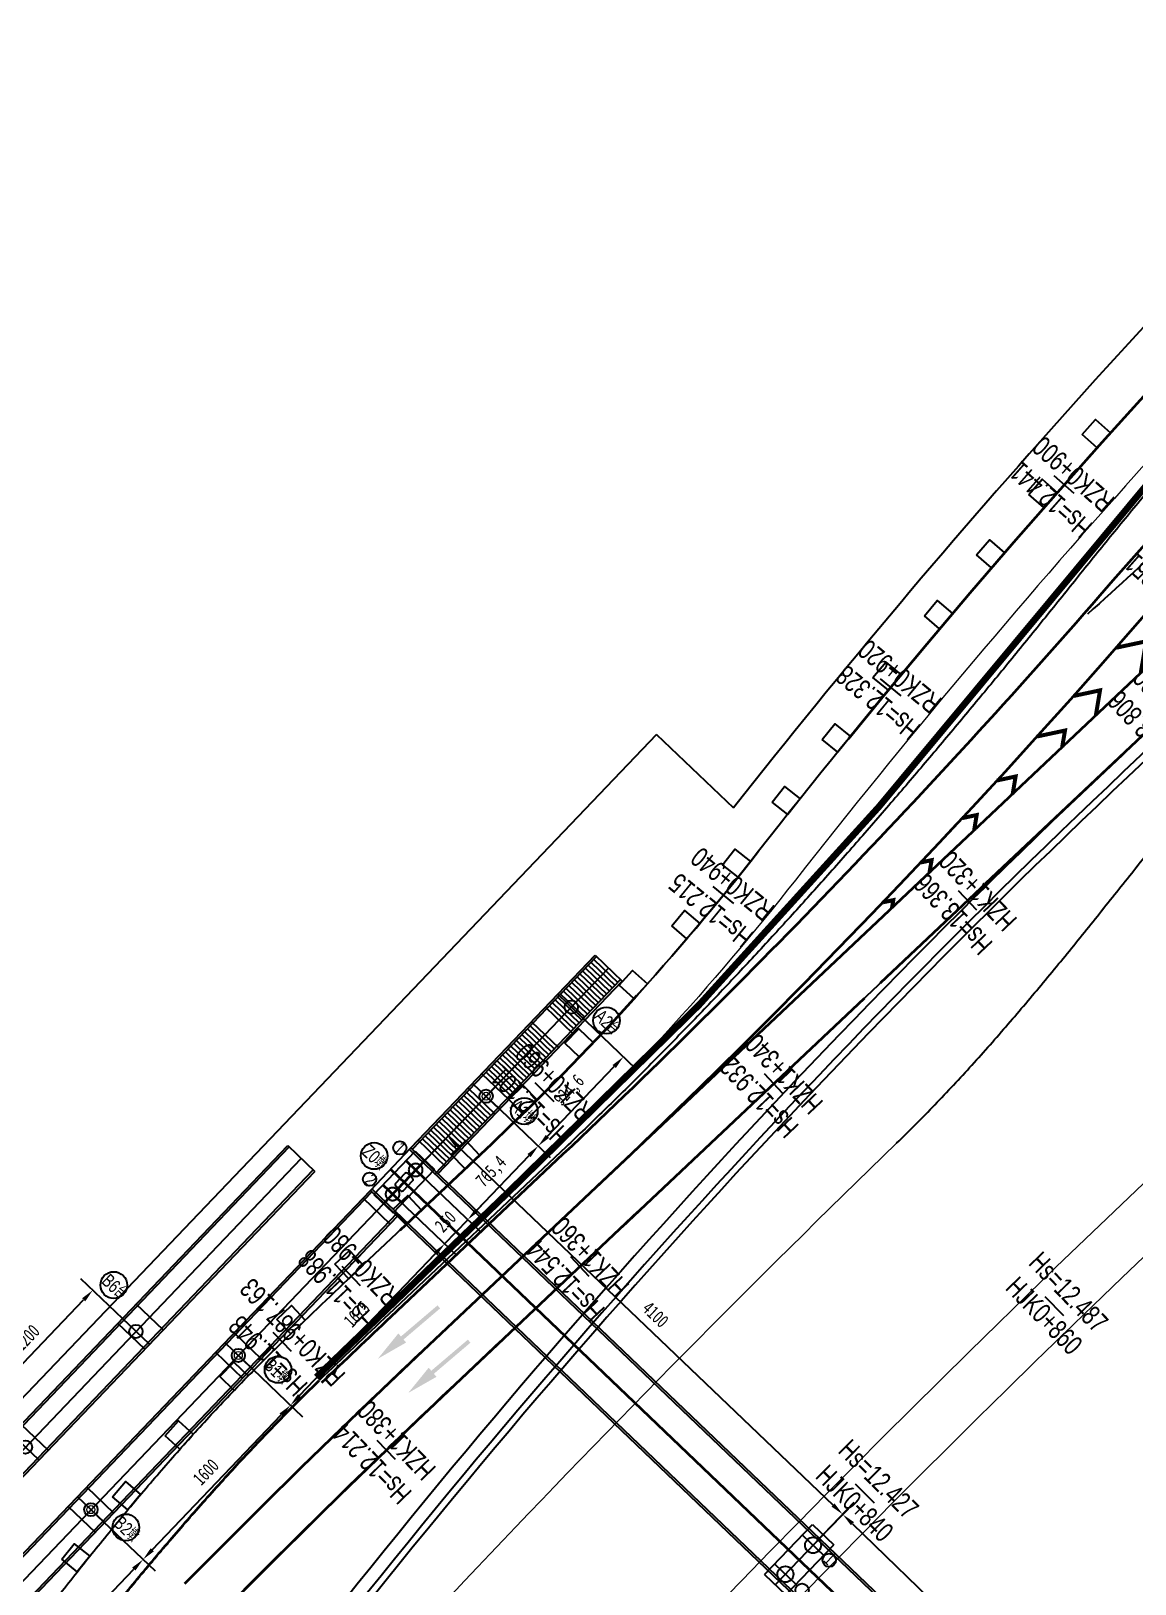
# Model space of a CAD drawing. Extents: x 0 to 558779, y 0 to 2762081.
# Drawn here: x 519505.5 to 519588.3, y 2757217.1 to 2757333.6 of the extents above; entities that cross this region are included whole.
import ezdxf
from ezdxf.enums import TextEntityAlignment as Align

# ---------------------------------------------------------------- set-up
doc = ezdxf.new("R2010")
doc.units = 0
doc.header["$LTSCALE"] = 20
doc.header["$PDMODE"] = 34
for name, pattern in [('ACAD_ISO03W100', [30, 12, -18]), ('CENTER', [2, 1.25, -0.25, 0.25, -0.25]), ('CENTER2', [28.575, 19.05, -3.175, 3.175, -3.175]), ('DASHED', [19.05, 12.7, -6.35]), ('HIDDEN', [0.375, 0.25, -0.125])]:
    doc.linetypes.add(name, pattern=pattern)
for name, color, linetype in [('0JT-地面箭头', 255, 'Continuous'), ('B-标线', 8, 'Continuous'), ('DL-中心线', 10, 'Continuous'), ('DL-人行道边线', 1, 'Continuous'), ('DL-挡墙范围', 2, 'HIDDEN'), ('DL-机非护栏', 190, 'FENCELINE1'), ('DL-树池', 110, 'Continuous'), ('DL-非机动车道边线', 6, 'Continuous'), ('L-洛秀互通匝道边线', 140, 'Continuous'), ('L-辅路绿化带', 3, 'Continuous'), ('QL-人行天桥', 230, 'Continuous'), ('RD-红线', 230, 'Continuous'), ('ta', 3, 'Continuous'), ('XW_A', 7, 'Continuous'), ('XW_HZ（南）-海江大道左辅路', 7, 'Continuous'), ('XW_RZ-海江左慢行', 7, 'Continuous'), ('XW_辅助线', 7, 'Continuous'), ('乌屿天桥', 1, 'Continuous'), ('桩号-HZ（南）-海江大道左辅路', 7, 'Continuous'), ('桩号-RZ-海江左慢行', 7, 'Continuous'), ('桩号-海江大道（2000坐标）', 7, 'Continuous'), ('设计高-A', 7, 'Continuous'), ('设计高-HZ（南）-海江大道左辅路', 7, 'Continuous'), ('设计高-RZ-海江左慢行', 7, 'Continuous'), ('设计高-地面高-HZ（南）-海江大道左辅路', 7, 'Continuous'), ('设计高-地面高-RZ-海江左慢行', 7, 'Continuous'), ('设计高-地面高-海江大道（2000坐标）', 7, 'Continuous'), ('设计高-海江大道（2000坐标）', 7, 'Continuous')]:
    doc.layers.add(name, color=color, linetype=linetype)
doc.layers.add('Fline', color=6, linetype='Continuous', lineweight=18)
doc.styles.add('FS', font='仿宋_GB2312.ttf', dxfattribs={"width": 0.75})
doc.styles.get("Standard").update_dxf_attribs({"font": 'fsdb_e.shx', "width": 0.7, "bigfont": 'hzdx.shx'})
doc.linetypes.add('FENCELINE1', pattern='A,6.35,-2.54,[133,ltypeshp.shx,S=2.54,R=0,X=-2.54,Y=0],-2.54,25.4', length=36.83)
doc.dimstyles.new('ISO-25', dxfattribs={"dimtxt": 2.5, "dimasz": 2.5, "dimexe": 1.25, "dimexo": 0.625, "dimtad": 1, "dimtxsty": 'Standard', "dimcen": 2.5, "dimadec": 0, "dimazin": 0, "dimtfac": 1, "dimtmove": 0, "dimatfit": 3, "dimfxl": 1, "dimarcsym": 0})

# ---------------------------------------------------------------- blocks, each defined once
blk = doc.blocks.new('shuchi01')
at = {"layer": 'DL-树池', "color": 3}
blk.add_lwpolyline([(-0.75, 1.5), (0.75, 1.5), (0.75, 0), (-0.75, 0)], close=True, dxfattribs=at)
blk = doc.blocks.new('TQ-主墩-2根1.0')
at = {"layer": 'QL-人行天桥', "color": 1, "linetype": 'Continuous'}
for p, q in [((-2.25, 1), (2.25, 1)), ((-2.25, 1), (-2.25, -1)), ((-0.65, 0.25), (-0.65, -0.25)), ((-0.5, 0.4), (0.5, 0.4)), ((0.65, 0.25), (0.65, -0.25)), ((2.25, 1), (2.25, -1)), ((-2.25, -1), (2.25, -1)), ((-0.5, -0.4), (0.5, -0.4))]:
    blk.add_line(p, q, dxfattribs=at)
at = {"layer": 'QL-人行天桥', "color": 2, "lineweight": 35}
for p, q in [((-2.25, 0), (2.25, 0)), ((-1.25, -1), (-1.25, 1)), ((1.25, -1), (1.25, 1))]:
    blk.add_line(p, q, dxfattribs=at)
at = {"layer": 'QL-人行天桥', "color": 6, "linetype": 'DASHED', "ltscale": 2}
for centre in [(-1.25, 0), (1.25, 0)]:
    blk.add_circle(centre, 0.5, dxfattribs=at)
at = {"layer": 'QL-人行天桥', "color": 1, "linetype": 'Continuous'}
for centre, start, end in [((-0.5, 0.25), 90, 180), ((0.5, 0.25), 0, 90), ((-0.5, -0.25), 180, 270), ((0.5, -0.25), 270, 0)]:
    blk.add_arc(centre, 0.15, start, end, dxfattribs=at)
blk = doc.blocks.new('承台2')
at = {"layer": '乌屿天桥'}
for p, q in [((-1.62, -2.31), (-0.53, 2.77)), ((-0.53, 2.77), (1.62, 2.31)), ((0.53, -2.77), (1.62, 2.31)), ((-1.62, -2.31), (0.53, -2.77))]:
    blk.add_line(p, q, dxfattribs=at)
at = {"layer": '乌屿天桥', "color": 2, "linetype": 'CENTER2', "ltscale": 0.1}
blk.add_line((-0.54, -2.54), (0.54, 2.54), dxfattribs=at)
at = {"layer": '乌屿天桥', "color": 2, "linetype": 'CENTER2', "ltscale": 0.05}
for p, q in [((-0.76, 1.7), (1.39, 1.24)), ((-1.08, 0.23), (1.08, -0.23)), ((-1.39, -1.24), (0.76, -1.7))]:
    blk.add_line(p, q, dxfattribs=at)
at = {"layer": '乌屿天桥'}
for centre in [(0.31, 1.47), (-0.31, -1.47)]:
    blk.add_circle(centre, 0.6, dxfattribs=at)
blk = doc.blocks.new('*E315')
at = {"layer": 'QL-人行天桥', "lineweight": 35, "xscale": 99.99999999998144, "yscale": 99.99999999998144, "zscale": 99.99999999998144, "rotation": 87.00000048499163}
blk.add_blockref('TQ-主墩-2根1.0', (3620, 0), dxfattribs=at)
at = {"layer": '乌屿天桥', "xscale": 99.99999999997955, "yscale": 99.99999999997955, "zscale": 99.99999999997955, "rotation": 12.00994218696711}
blk.add_blockref('承台2', (0, 0), dxfattribs=at)
blk = doc.blocks.new('*D321')
at = {"color": 0, "lineweight": -2, "transparency": 16777216}
for p, q in [((-50.21, 17.56), (-53.89, 21.08)), ((-60.59, 12.27), (-53.68, 19.49)), ((-58.5, 8.88), (-62.18, 12.41))]:
    blk.add_line(p, q, dxfattribs=at)
at = {"color": 0, "transparency": 16777216}
for points in [[(-53.8, 19.61), (-53.56, 19.38), (-52.99, 20.22)], [(-60.71, 12.38), (-60.47, 12.15), (-61.28, 11.54)]]:
    blk.add_solid(points, dxfattribs=at)
at = {"layer": 'DEFPOINTS', "color": 0, "transparency": 16777216}
for p in [(-52.99, 20.22), (-49.76, 17.13), (-58.05, 8.45)]:
    blk.add_point(p, dxfattribs=at)
at = {"color": 0, "transparency": 16777216, "insert": (-57.95, 16.66), "char_height": 1, "attachment_point": 5, "rotation": 46.2917, "style": 'FS'}
blk.add_mtext('1200', dxfattribs=at)
blk = doc.blocks.new('*D323')
at = {"color": 0, "lineweight": -2, "transparency": 16777216}
for p, q in [((-52.68, 3.32), (-48.32, -0.84)), ((-60.28, -11.55), (-49.92, -0.7)), ((-64.43, -8.97), (-60.07, -13.13))]:
    blk.add_line(p, q, dxfattribs=at)
at = {"color": 0, "transparency": 16777216}
for points in [[(-50.04, -0.59), (-49.8, -0.82), (-49.22, 0.02)], [(-60.4, -11.43), (-60.16, -11.66), (-60.97, -12.27)]]:
    blk.add_solid(points, dxfattribs=at)
at = {"layer": 'DEFPOINTS', "color": 0, "transparency": 16777216}
for p in [(-53.13, 3.75), (-49.22, 0.02), (-64.88, -8.54)]:
    blk.add_point(p, dxfattribs=at)
at = {"color": 0, "transparency": 16777216, "insert": (-55.91, -5.35), "char_height": 1, "attachment_point": 5, "rotation": 46.2917, "style": 'FS'}
blk.add_mtext('1700', dxfattribs=at)
blk = doc.blocks.new('*D324')
at = {"color": 0, "lineweight": -2, "transparency": 16777216}
for p, q in [((-41.62, 14.89), (-37.27, 10.72)), ((-48.53, 0.74), (-38.86, 10.86)), ((-52.68, 3.32), (-48.32, -0.84))]:
    blk.add_line(p, q, dxfattribs=at)
at = {"color": 0, "transparency": 16777216}
for points in [[(-38.98, 10.98), (-38.74, 10.75), (-38.17, 11.58)], [(-48.65, 0.86), (-48.41, 0.63), (-49.22, 0.02)]]:
    blk.add_solid(points, dxfattribs=at)
at = {"layer": 'DEFPOINTS', "color": 0, "transparency": 16777216}
for p in [(-42.08, 15.32), (-38.17, 11.58), (-53.13, 3.75)]:
    blk.add_point(p, dxfattribs=at)
at = {"color": 0, "transparency": 16777216, "insert": (-44.51, 6.58), "char_height": 1, "attachment_point": 5, "rotation": 46.2917, "style": 'FS'}
blk.add_mtext('1600', dxfattribs=at)
blk = doc.blocks.new('*D325')
at = {"color": 0, "lineweight": -2, "transparency": 16777216}
for p, q in [((-30.05, 27), (-25.69, 22.83)), ((-37.48, 12.31), (-27.29, 22.97)), ((-41.62, 14.89), (-37.27, 10.72))]:
    blk.add_line(p, q, dxfattribs=at)
at = {"color": 0, "transparency": 16777216}
for points in [[(-27.41, 23.09), (-27.17, 22.85), (-26.6, 23.69)], [(-37.6, 12.42), (-37.36, 12.19), (-38.17, 11.58)]]:
    blk.add_solid(points, dxfattribs=at)
at = {"layer": 'DEFPOINTS', "color": 0, "transparency": 16777216}
for p in [(-30.5, 27.43), (-26.6, 23.69), (-42.08, 15.32)]:
    blk.add_point(p, dxfattribs=at)
at = {"color": 0, "transparency": 16777216, "insert": (-33.2, 18.42), "char_height": 1, "attachment_point": 5, "rotation": 46.2917, "style": 'FS'}
blk.add_mtext('1675', dxfattribs=at)
blk = doc.blocks.new('*D316')
at = {"color": 0, "lineweight": -2, "transparency": 16777216}
for p, q in [((-28.32, 28.8), (-23.96, 24.64)), ((-30.05, 27), (-25.69, 22.83)), ((-24.18, 26.22), (-23.49, 26.95)), ((-26.6, 23.69), (-24.87, 25.5)), ((-27.29, 22.97), (-27.98, 22.25))]:
    blk.add_line(p, q, dxfattribs=at)
at = {"color": 0, "transparency": 16777216}
for points in [[(-24.3, 26.34), (-24.06, 26.11), (-24.87, 25.5)], [(-27.41, 23.09), (-27.17, 22.85), (-26.6, 23.69)]]:
    blk.add_solid(points, dxfattribs=at)
at = {"layer": 'DEFPOINTS', "color": 0, "transparency": 16777216}
for p in [(-28.77, 29.23), (-30.5, 27.43), (-24.87, 25.5)]:
    blk.add_point(p, dxfattribs=at)
at = {"color": 0, "transparency": 16777216, "insert": (-26.54, 25.37), "char_height": 1, "attachment_point": 5, "rotation": 46.2917, "style": 'FS'}
blk.add_mtext('250', dxfattribs=at)
blk = doc.blocks.new('*D326')
at = {"color": 0, "lineweight": -2, "transparency": 16777216}
for p, q in [((-23.03, 34.34), (-18.68, 30.17)), ((-24.18, 26.22), (-20.27, 30.31)), ((-28.32, 28.8), (-23.96, 24.64))]:
    blk.add_line(p, q, dxfattribs=at)
at = {"color": 0, "transparency": 16777216}
for points in [[(-20.39, 30.43), (-20.15, 30.19), (-19.58, 31.03)], [(-24.3, 26.34), (-24.06, 26.11), (-24.87, 25.5)]]:
    blk.add_solid(points, dxfattribs=at)
at = {"layer": 'DEFPOINTS', "color": 0, "transparency": 16777216}
for p in [(-23.49, 34.77), (-19.58, 31.03), (-28.77, 29.23)]:
    blk.add_point(p, dxfattribs=at)
at = {"color": 0, "transparency": 16777216, "insert": (-23.05, 29.06), "char_height": 1, "attachment_point": 5, "rotation": 46.2917, "style": 'FS'}
blk.add_mtext('765,4', dxfattribs=at)
blk = doc.blocks.new('*D327')
at = {"color": 0, "lineweight": -2, "transparency": 16777216}
for p, q in [((-16.64, 41.02), (-12.29, 36.85)), ((-18.89, 31.76), (-13.88, 36.99)), ((-23.03, 34.34), (-18.68, 30.17))]:
    blk.add_line(p, q, dxfattribs=at)
at = {"color": 0, "transparency": 16777216}
for points in [[(-14, 37.11), (-13.76, 36.88), (-13.19, 37.72)], [(-19.01, 31.87), (-18.77, 31.64), (-19.58, 31.03)]]:
    blk.add_solid(points, dxfattribs=at)
at = {"layer": 'DEFPOINTS', "color": 0, "transparency": 16777216}
for p in [(-17.1, 41.45), (-13.19, 37.72), (-23.49, 34.77)]:
    blk.add_point(p, dxfattribs=at)
at = {"color": 0, "transparency": 16777216, "insert": (-17.21, 35.16), "char_height": 1, "attachment_point": 5, "rotation": 46.2917, "style": 'FS'}
blk.add_mtext('924,6', dxfattribs=at)
blk = doc.blocks.new('*D317')
at = {"color": 0, "lineweight": -2, "transparency": 16777216}
for p, q in [((-28.34, 29.69), (-25.52, 32.64)), ((-25.66, 31.05), (2.54, 4.1)), ((1.3, 1.36), (4.12, 4.31))]:
    blk.add_line(p, q, dxfattribs=at)
at = {"color": 0, "transparency": 16777216}
for points in [[(-25.54, 31.17), (-25.77, 30.93), (-26.38, 31.74)], [(2.65, 4.22), (2.42, 3.98), (3.26, 3.41)]]:
    blk.add_solid(points, dxfattribs=at)
at = {"layer": 'DEFPOINTS', "color": 0, "transparency": 16777216}
for p in [(-28.77, 29.23), (3.26, 3.41), (0.86, 0.9)]:
    blk.add_point(p, dxfattribs=at)
at = {"color": 0, "transparency": 16777216, "insert": (-10.78, 18.39), "char_height": 1, "attachment_point": 5, "rotation": 316.2917, "style": 'FS'}
blk.add_mtext('4100', dxfattribs=at)
blk = doc.blocks.new('*D318')
at = {"color": 0, "lineweight": -2, "transparency": 16777216}
for p, q in [((1.47, 1.53), (4.14, 4.29)), ((3.99, 2.7), (28.6, -21.15)), ((27.51, -23.71), (30.19, -20.95))]:
    blk.add_line(p, q, dxfattribs=at)
at = {"color": 0, "transparency": 16777216}
for points in [[(4.11, 2.82), (3.88, 2.58), (3.27, 3.39)], [(28.71, -21.03), (28.48, -21.27), (29.32, -21.85)]]:
    blk.add_solid(points, dxfattribs=at)
at = {"layer": 'DEFPOINTS', "color": 0, "transparency": 16777216}
for p in [(1.04, 1.08), (29.32, -21.85), (27.08, -24.16)]:
    blk.add_point(p, dxfattribs=at)
at = {"color": 0, "transparency": 16777216, "insert": (17.08, -8.42), "char_height": 1, "attachment_point": 5, "rotation": 315.8941, "style": 'FS'}
blk.add_mtext('3620', dxfattribs=at)
blk = doc.blocks.new('洛秀天桥1')
for centre, radius in [((-14.46306, 40.44269), 1), ((-20.62155, 33.64541), 1), ((-31.88541, 30.28545), 1), ((-29.96071, 30.89354), 0.5), ((-32.23403, 28.5427), 0.5), ((-51.42243, 20.60259), 1), ((-39.09824, 14.25524), 1), ((-50.51248, 2.4235), 1), ((2.25191, -0.04403), 0.5), ((0.20996, -2.28808), 0.5)]:
    blk.add_circle(centre, radius)
at = {"layer": 'Fline', "color": 2}
for centre in [(-23.48535, 34.76717), (-42.07565, 15.31914), (-53.13144, 3.75326)]:
    blk.add_ellipse(centre, major_axis=(-0.21213, 0.21213), ratio=0.999999999, start_param=3.16413788, end_param=9.447323187, dxfattribs=at)
at = {"layer": 'QL-人行天桥', "color": 2, "linetype": 'CENTER', "lineweight": 35, "ltscale": 5}
blk.add_line((-30.64991, 29.29814), (27.18122, -25.98243), dxfattribs=at)
at = {"layer": '乌屿天桥'}
for p, q in [((-29.12974, 30.88845), (-15.31001, 45.3458)), ((-15.31001, 45.3458), (-13.28598, 43.41104)), ((-27.10571, 28.95368), (-13.28598, 43.41104)), ((-72.1877, -4.31514), (-38.36598, 31.06706)), ((-38.36598, 31.06706), (-36.34195, 29.1323)), ((-32.17008, 27.70783), (-29.12974, 30.88845)), ((-29.12974, 30.88845), (26.75793, -22.53438)), ((-67.05423, -2.997), (-36.34195, 29.1323)), ((-64.16276, -5.76094), (-32.17008, 27.70783)), ((-32.17008, 27.70783), (23.5509, -25.55566)), ((-30.14605, 25.77307), (-65.24817, -10.94861))]:
    blk.add_line(p, q, dxfattribs=at)
at = {"layer": '乌屿天桥', "color": 4}
for p, q in [((-29.02131, 30.7848), (-15.20158, 45.24215)), ((-27.31779, 28.9489), (-13.39441, 43.51468)), ((-72.07926, -4.41879), (-38.25755, 30.96341)), ((-29.23339, 30.78002), (26.75718, -22.74116)), ((-29.12974, 30.88845), (-27.10571, 28.95368)), ((-67.16266, -2.89335), (-36.45038, 29.23595)), ((-64.05433, -5.86459), (-32.06165, 27.60418)), ((-32.72287, 27.12953), (-30.69884, 25.19477)), ((-32.17008, 27.70783), (-30.14605, 25.77307)), ((-32.06643, 27.81626), (23.76881, -25.55645)), ((-65.3566, -10.84496), (-30.15083, 25.98514)), ((-42.39668, 17.00939), (-40.37265, 15.07462)), ((-43.77865, 15.56365), (-41.75462, 13.62889)), ((-58.36796, 10.14221), (-56.34393, 8.20745)), ((-53.45246, 5.44351), (-51.42843, 3.50874)), ((-54.83444, 3.99777), (-52.81041, 2.06301))]:
    blk.add_line(p, q, dxfattribs=at)
at = {"layer": '乌屿天桥', "color": 2, "linetype": 'CENTER2', "ltscale": 20}
for p, q in [((-28.11772, 29.92106), (-14.29799, 44.37842)), ((-66.95117, -10.7041), (-20.39558, 37.9995)), ((-71.86667, -6.00539), (-37.35396, 30.09968))]:
    blk.add_line(p, q, dxfattribs=at)
at = {"layer": '乌屿天桥', "color": 3}
for p, q in [((-16.03076, 44.37471), (-14.22359, 42.64724)), ((-15.82346, 44.59157), (-14.0163, 42.8641)), ((-15.61617, 44.80843), (-13.809, 43.08096)), ((-15.40887, 45.02529), (-13.6017, 43.29782)), ((-17.06724, 43.29041), (-15.26007, 41.56294)), ((-16.85994, 43.50727), (-15.05278, 41.7798)), ((-16.65265, 43.72413), (-14.84548, 41.99666)), ((-16.44535, 43.94099), (-14.63818, 42.21352)), ((-16.23806, 44.15785), (-14.43089, 42.43038)), ((-18.31102, 41.98925), (-16.50385, 40.26178)), ((-18.10372, 42.20611), (-16.29655, 40.47864)), ((-17.89642, 42.42297), (-16.08926, 40.6955)), ((-17.68913, 42.63983), (-15.88196, 40.91236)), ((-17.48183, 42.85669), (-15.67466, 41.12922)), ((-17.27454, 43.07355), (-15.46737, 41.34608)), ((-19.04133, 41.44231), (-17.0173, 39.50755)), ((-18.72561, 41.55552), (-16.91844, 39.82806)), ((-18.51831, 41.77238), (-16.71114, 40.04492)), ((-20.38398, 39.82064), (-18.57681, 38.09318)), ((-20.17668, 40.0375), (-18.36951, 38.31004)), ((-20.07781, 40.35801), (-18.05378, 38.42325)), ((-21.62775, 38.51948), (-19.82058, 36.79201)), ((-21.42046, 38.73634), (-19.61329, 37.00887)), ((-21.21316, 38.9532), (-19.40599, 37.22573)), ((-21.00586, 39.17006), (-19.19869, 37.4426)), ((-20.79857, 39.38692), (-18.9914, 37.65946)), ((-20.59127, 39.60378), (-18.7841, 37.87632)), ((-22.66423, 37.43518), (-20.85706, 35.70771)), ((-22.45694, 37.65204), (-20.64977, 35.92457)), ((-22.24964, 37.8689), (-20.44247, 36.14143)), ((-22.04234, 38.08576), (-20.23517, 36.35829)), ((-21.83505, 38.30262), (-20.02788, 36.57515)), ((-23.80914, 36.45453), (-21.78511, 34.51976)), ((-23.49342, 36.56774), (-21.68625, 34.84027)), ((-23.28612, 36.7846), (-21.47895, 35.05713)), ((-23.07882, 37.00146), (-21.27165, 35.27399)), ((-22.87153, 37.21832), (-21.06436, 35.49085)), ((-24.94449, 35.04972), (-23.13732, 33.32225)), ((-24.84562, 35.37022), (-22.82159, 33.43546)), ((-25.98097, 33.96541), (-24.1738, 32.23795)), ((-25.77367, 34.18227), (-23.9665, 32.45481)), ((-25.56637, 34.39914), (-23.75921, 32.67167)), ((-25.35908, 34.616), (-23.55191, 32.88853)), ((-25.15178, 34.83286), (-23.34461, 33.10539)), ((-27.22474, 32.66425), (-25.41757, 30.93679)), ((-27.01745, 32.88111), (-25.21028, 31.15365)), ((-26.81015, 33.09797), (-25.00298, 31.37051)), ((-26.60285, 33.31483), (-24.79569, 31.58737)), ((-26.39556, 33.53169), (-24.58839, 31.80423)), ((-26.18826, 33.74855), (-24.38109, 32.02109)), ((-28.57695, 31.46674), (-26.55292, 29.53198)), ((-28.26122, 31.57995), (-26.45405, 29.85249)), ((-28.05393, 31.79681), (-26.24676, 30.06935)), ((-27.84663, 32.01367), (-26.03946, 30.28621)), ((-27.63933, 32.23053), (-25.83217, 30.50307)), ((-27.43204, 32.44739), (-25.62487, 30.71993)), ((-47.70868, 17.24113), (-49.73271, 19.17589)), ((-49.09065, 15.79539), (-51.11468, 17.73016))]:
    blk.add_line(p, q, dxfattribs=at)
at = {"layer": '乌屿天桥', "color": 2, "linetype": 'CENTER2', "ltscale": 5}
for p, q in [((-18.1085, 42.41818), (-16.08447, 40.48342)), ((-24.49736, 35.73455), (-22.47333, 33.79979)), ((-48.74308, 16.159), (-50.76711, 18.09376)), ((-41.06364, 14.35176), (-43.08767, 16.28652)), ((-57.03492, 7.48458), (-59.05895, 9.41935)), ((-52.11942, 2.78588), (-54.14345, 4.72064))]:
    blk.add_line(p, q, dxfattribs=at)
at = {"layer": '乌屿天桥'}
for centre in [(-17.09649, 41.4508), (-23.48535, 34.76717), (-49.7551, 17.12638), (-42.07565, 15.31914), (-58.04694, 8.45196), (-53.13144, 3.75326)]:
    blk.add_ellipse(centre, major_axis=(-0.35355, 0.35355), ratio=0.999999999, start_param=3.16413788, end_param=9.447323187, dxfattribs=at)
at = {"layer": 'Fline', "color": 4, "xscale": 0.0100000000093132, "yscale": 0.0100000000093132, "zscale": 0.0100000000093132, "rotation": 316.2917463206914}
blk.add_blockref('*E315', (0, 0), dxfattribs=at)
at = {"layer": 'QL-人行天桥', "color": 2, "linetype": 'CENTER', "lineweight": 35, "ltscale": 5, "xscale": 0.9999999994759856, "yscale": 0.9999999994759856, "zscale": 0.9999999994759856, "rotation": 46.29174680567485}
blk.add_blockref('TQ-主墩-2根1.0', (-29.63789, 28.33076), dxfattribs=at)
at = {"layer": 'ta', "color": 3, "ltscale": 10, "oblique": 360, "width": 0.75}
for s, p in [('A2台', (-15.44414, 40.64249)), ('A1墩', (-21.75363, 33.89751)), ('1', (-30.5005, 30.7013)), ('2', (-32.68223, 28.32107)), ('B1墩', (-40.22262, 14.45504)), ('B2墩', (-51.49356, 2.6233))]:
    blk.add_text(s, height=1, rotation=316.2917463, dxfattribs=at).set_placement(p)
at = {"layer": 'ta', "color": 3, "ltscale": 10, "width": 0.75}
for s, p in [('Z0墩', (-32.86649, 30.48525)), ('B6台', (-52.40351, 20.80239)), ('1', (1.74757, -0.09117))]:
    blk.add_text(s, height=1, rotation=316.2917463, dxfattribs=at).set_placement(p)
for p1, p2, distance, picture, middle in [((-23.48535, 34.76717), (-17.09649, 41.4508), -5.40428, '*D327', (-17.21047, 35.1644)), ((-28.77416, 29.23434), (-23.48535, 34.76717), -5.40428, '*D326', (-23.04931, 29.05617)), ((-42.07565, 15.31914), (-30.50163, 27.42717), -5.40428, '*D325', (-33.19528, 18.41623)), ((-58.04694, 8.45196), (-49.7551, 17.12638), 4.47392, '*D321', (-57.9483, 16.65795)), ((-53.13144, 3.75326), (-42.07565, 15.31914), -5.40428, '*D324', (-44.51019, 6.57927)), ((-64.87821, -8.53549), (-53.13144, 3.75326), -5.40428, '*D323', (-55.91147, -5.34805))]:
    dim = blk.add_aligned_dim(p1=p1, p2=p2, distance=distance, dimstyle='ISO-25', override={"dimtxt": 1, "dimasz": 1, "dimlfac": 100, "dimfxl": 30, "dimarcsym": 2})
    dim.commit()
    dim.dimension.update_dxf_attribs({"geometry": picture, "text_midpoint": middle})
for p1, p2, distance, text, picture, middle in [((-28.77416, 29.23434), (0.86373, 0.90358), 3.46552, '4100', '*D317', (-10.78323, 18.3873)), ((1.03648, 1.0843), (27.07766, -24.15658), 3.21544, '3620', '*D318', (17.07796, -8.41947))]:
    dim = blk.add_aligned_dim(p1=p1, p2=p2, distance=distance, text=text, dimstyle='ISO-25', override={"dimtxt": 1, "dimasz": 1, "dimlfac": 100, "dimfxl": 30, "dimarcsym": 2})
    dim.commit()
    dim.dimension.update_dxf_attribs({"geometry": picture, "text_midpoint": middle})
dim = blk.add_linear_dim(base=(-24.86758, 25.50005), p1=(-30.50163, 27.42717), p2=(-28.77416, 29.23434), angle=46.2917468, dimstyle='ISO-25', override={"dimtxt": 1, "dimasz": 1, "dimlfac": 100, "dimfxl": 30, "dimarcsym": 2})
dim.commit()
dim.dimension.update_dxf_attribs({"geometry": '*D316', "text_midpoint": (-25.73131, 24.59647), "dimtype": 129})

msp = doc.modelspace()

# ---------------------------------------------------------------- hatches: boundary and pattern name
at = {"layer": '0JT-地面箭头', "linetype": 'ACAD_ISO03W100'}
for points in [[(519531.491, 2757234.003), (519533.61, 2757235.215), (519533.416, 2757235.444), (519536.158, 2757237.776), (519535.964, 2757238.005), (519533.222, 2757235.672), (519533.027, 2757235.901)], [(519533.767, 2757231.432), (519535.886, 2757232.644), (519535.692, 2757232.873), (519538.434, 2757235.205), (519538.24, 2757235.433), (519535.498, 2757233.101), (519535.303, 2757233.33)]]:
    msp.add_hatch(color=256, dxfattribs=at).paths.add_polyline_path(points)

# ---------------------------------------------------------------- linework, layer by layer
at = {"layer": 'B-标线', "lineweight": 35, "flags": 128}
for points in [[(519983.23, 2758043.567), (519855.439, 2757681.224, -0.0468929), (519779.103, 2757515.992, -0.0431203), (519714.602, 2757424.231, 0.012242), (519690.038, 2757393.503, -0.0410864), (519616.51, 2757311.677), (519534.865, 2757234.597, 0.0025362), (519529.7, 2757229.672, 0.0025362)], [(519618.726, 2757326.286, 0.0199711), (519585.644, 2757291.244, -0.0243726), (519545.377, 2757249.335, -0.0243726)], [(519545.377, 2757249.335), (519532.462, 2757237.142, 0.0025362), (519527.272, 2757232.192, 0.0025362)]]:
    msp.add_lwpolyline(points, format="xyb", dxfattribs=at)
at = {"layer": 'B-标线', "linetype": 'HIDDEN', "lineweight": 35, "ltscale": 5, "flags": 128}
for points in [[(519986.531, 2758042.403), (519858.74, 2757680.06, -0.0468929), (519782.129, 2757514.234, -0.0431203), (519717.282, 2757421.979, 0.012242), (519692.824, 2757391.385, -0.0410864), (519618.913, 2757309.132), (519537.267, 2757232.052, 0.0025362), (519532.129, 2757227.151, 0.0025362)], [(519188.271, 2757654.447, 0.0103217), (519373.607, 2757635.849, 0.0089021), (519426.915, 2757632.563, 0.0001389), (519427.753, 2757632.527, 0.0002778), (519429.467, 2757632.454, 0.0002778), (519431.233, 2757632.38, 0.0002778), (519433.058, 2757632.307, 0.0002778), (519434.946, 2757632.232, 0.0002778), (519436.906, 2757632.157, 0.0002778), (519438.947, 2757632.082, 0.0002778), (519441.078, 2757632.005, 0.0002778), (519443.313, 2757631.927, 0.0002778), (519445.67, 2757631.847, 0.0002778), (519448.17, 2757631.766, 0.0002778), (519450.843, 2757631.681, 0.0002778), (519453.731, 2757631.594, 0.0002778), (519456.896, 2757631.501, 0.0002623), (519460.228, 2757631.407, 0.0002315), (519463.56, 2757631.316, 0.0002006), (519466.892, 2757631.228, 0.0001698), (519470.224, 2757631.143, 0.0001389), (519473.556, 2757631.059, 0.000108), (519476.889, 2757630.978, 0.0000772), (519480.221, 2757630.897, 0.0000463), (519483.553, 2757630.817, 0.0000154), (519486.886, 2757630.738, -0.0001286), (519490.218, 2757630.658, -0.0003858), (519493.55, 2757630.575, -0.000643), (519496.883, 2757630.485, -0.0009002), (519500.214, 2757630.385, -0.0011574), (519503.546, 2757630.271, -0.0014146), (519506.877, 2757630.14, -0.0016718), (519510.206, 2757629.988, -0.001929), (519513.535, 2757629.812, -0.0021862), (519516.862, 2757629.609, -0.0023148), (519520.021, 2757629.388, -0.0023148), (519522.901, 2757629.159, -0.0023148), (519525.565, 2757628.923, -0.0023148), (519528.054, 2757628.678, -0.0023148), (519530.398, 2757628.426, -0.0023148), (519532.62, 2757628.167, -0.0023148), (519534.736, 2757627.9, -0.0023148), (519536.759, 2757627.625, -0.0023148), (519538.7, 2757627.344, -0.0023148), (519540.568, 2757627.055, -0.0023148), (519542.37, 2757626.759, -0.0023148), (519544.112, 2757626.457, -0.0023148), (519545.799, 2757626.148, -0.0011574), (519546.623, 2757625.991, -0.3342123), (519691.822, 2757465.459, -0.0031293), (519692.008, 2757463.245, -0.003215), (519692.166, 2757461.028, -0.0033008), (519692.296, 2757458.81, -0.0033865), (519692.395, 2757456.59, -0.0034722), (519692.465, 2757454.369, -0.003558), (519692.503, 2757452.147, -0.0036437), (519692.509, 2757449.925, -0.0037294), (519692.482, 2757447.703, -0.0038152), (519692.422, 2757445.481, -0.003858), (519692.328, 2757443.285, -0.003858), (519692.204, 2757441.137, -0.003858), (519692.049, 2757439.035, -0.003858), (519691.866, 2757436.975, -0.003858), (519691.655, 2757434.958, -0.003858), (519691.417, 2757432.98, -0.003858), (519691.153, 2757431.04, -0.003858), (519690.865, 2757429.138, -0.003858), (519690.552, 2757427.27, -0.0034722), (519690.251, 2757425.619, -0.0869089), (519675.628, 2757386.884, -0.0030719), (519674.858, 2757385.6, -0.0027325), (519674.138, 2757384.431, -0.0027325), (519673.382, 2757383.234, -0.0027325), (519672.588, 2757382.006, -0.0027325), (519671.753, 2757380.744, -0.0027325), (519670.871, 2757379.445, -0.0027325), (519669.939, 2757378.102, -0.0027325), (519668.95, 2757376.709, -0.0027325), (519667.897, 2757375.261, -0.0027325), (519666.77, 2757373.745, -0.0027325), (519665.556, 2757372.151, -0.0027325), (519664.24, 2757370.46, -0.0026271), (519662.856, 2757368.722, -0.0024163), (519661.455, 2757366.997, -0.0022056), (519660.038, 2757365.285, -0.0019948), (519658.607, 2757363.585, -0.001784), (519657.162, 2757361.896, -0.0015732), (519655.707, 2757360.217, -0.0013624), (519654.241, 2757358.547, -0.0011516), (519652.768, 2757356.883, -0.0009408), (519651.287, 2757355.226, -0.0163718), (519621.173, 2757323.784, 0.0199711), (519588.283, 2757288.944, -0.0243726), (519547.78, 2757246.79)], [(519532.129, 2757227.151, 0.0893352), (519386.768, 2757026.023), (519356.074, 2756962.094, 0.021525), (519321.436, 2756881.202)]]:
    msp.add_lwpolyline(points, format="xyb", dxfattribs=at)
at = {"layer": 'B-标线', "lineweight": 35, "const_width": 0.3, "flags": 128}
for points in [[(519586.88, 2757287.34), (519589.119, 2757287.818), (519588.719, 2757285.439)], [(519583.676, 2757283.718), (519585.665, 2757284.143), (519585.347, 2757282.256)], [(519580.949, 2757280.682), (519583.035, 2757281.127), (519582.824, 2757279.875)], [(519577.944, 2757277.383), (519579.332, 2757277.679), (519579.111, 2757276.37)], [(519575.335, 2757274.558), (519576.412, 2757274.788), (519576.218, 2757273.638)], [(519572.216, 2757271.229), (519573.028, 2757271.402), (519572.873, 2757270.48)], [(519569.374, 2757268.238), (519570.153, 2757268.404), (519570.055, 2757267.819)]]:
    msp.add_lwpolyline(points, dxfattribs=at)
at = {"layer": 'B-标线', "linetype": 'HIDDEN', "lineweight": 35, "ltscale": 5}
msp.add_arc((520017.804, 2756723.049), 703.5, 133.352173, 138.844494, dxfattribs=at)
at = {"layer": 'DL-中心线', "linetype": 'CENTER', "lineweight": 35, "ltscale": 5, "flags": 128}
for points in [[(520012.027, 2758114.695), (519858.74, 2757680.06, -0.0468929), (519782.129, 2757514.234, -0.0431203), (519717.282, 2757421.979, 0.012242), (519692.824, 2757391.385, -0.0410864), (519618.913, 2757309.132), (519537.267, 2757232.052, 0.0918922), (519386.768, 2757026.023), (519356.074, 2756962.094, 0.021525), (519321.436, 2756881.202)], [(519972.856, 2758047.225), (519967.618, 2758032.372, -0.1331082), (519905.246, 2757941.929), (519834.024, 2757881.645, 0.024432), (519798.335, 2757848.312), (519745.375, 2757793.77, 0.1531871), (519723.827, 2757750.995, -0.0264889), (519719.296, 2757730.309), (519694.524, 2757640.305, -0.1563706), (519677.824, 2757614.75, 0.2358019), (519655.675, 2757565.927), (519656.284, 2757549.573, 0.1125263), (519662.027, 2757528.103, -0.1102366), (519681.372, 2757457.065, -0.1911274), (519652.574, 2757373.373, -0.0218671), (519613.482, 2757331.648, 0.0327793), (519560.053, 2757272.069, -0.037184), (519540.027, 2757250.129), (519529.545, 2757240.233, 0.0025362), (519524.323, 2757235.253)], [(519188.271, 2757654.447, 0.0103217), (519373.607, 2757635.849, 0.0089021), (519426.915, 2757632.563, 0.0001389), (519427.753, 2757632.527, 0.0002778), (519429.467, 2757632.454, 0.0002778), (519431.233, 2757632.38, 0.0002778), (519433.058, 2757632.307, 0.0002778), (519434.946, 2757632.232, 0.0002778), (519436.906, 2757632.157, 0.0002778), (519438.947, 2757632.082, 0.0002778), (519441.078, 2757632.005, 0.0002778), (519443.313, 2757631.927, 0.0002778), (519445.67, 2757631.847, 0.0002778), (519448.17, 2757631.766, 0.0002778), (519450.843, 2757631.681, 0.0002778), (519453.731, 2757631.594, 0.0002778), (519456.896, 2757631.501, 0.0002623), (519460.228, 2757631.407, 0.0002315), (519463.56, 2757631.316, 0.0002006), (519466.892, 2757631.228, 0.0001698), (519470.224, 2757631.143, 0.0001389), (519473.556, 2757631.059, 0.000108), (519476.889, 2757630.978, 0.0000772), (519480.221, 2757630.897, 0.0000463), (519483.553, 2757630.817, 0.0000154), (519486.886, 2757630.738, -0.0001286), (519490.218, 2757630.658, -0.0003858), (519493.55, 2757630.575, -0.000643), (519496.883, 2757630.485, -0.0009002), (519500.214, 2757630.385, -0.0011574), (519503.546, 2757630.271, -0.0014146), (519506.877, 2757630.14, -0.0016718), (519510.206, 2757629.988, -0.001929), (519513.535, 2757629.812, -0.0021862), (519516.862, 2757629.609, -0.0023148), (519520.021, 2757629.388, -0.0023148), (519522.901, 2757629.159, -0.0023148), (519525.565, 2757628.923, -0.0023148), (519528.054, 2757628.678, -0.0023148), (519530.398, 2757628.426, -0.0023148), (519532.62, 2757628.167, -0.0023148), (519534.736, 2757627.9, -0.0023148), (519536.759, 2757627.625, -0.0023148), (519538.7, 2757627.344, -0.0023148), (519540.568, 2757627.055, -0.0023148), (519542.37, 2757626.759, -0.0023148), (519544.112, 2757626.457, -0.0023148), (519545.799, 2757626.148, -0.0011574), (519546.623, 2757625.991, -0.3342123), (519691.822, 2757465.459, -0.0031293), (519692.008, 2757463.245, -0.003215), (519692.166, 2757461.028, -0.0033008), (519692.296, 2757458.81, -0.0033865), (519692.395, 2757456.59, -0.0034722), (519692.465, 2757454.369, -0.003558), (519692.503, 2757452.147, -0.0036437), (519692.509, 2757449.925, -0.0037294), (519692.482, 2757447.703, -0.0038152), (519692.422, 2757445.481, -0.003858), (519692.328, 2757443.285, -0.003858), (519692.204, 2757441.137, -0.003858), (519692.049, 2757439.035, -0.003858), (519691.866, 2757436.975, -0.003858), (519691.655, 2757434.958, -0.003858), (519691.417, 2757432.98, -0.003858), (519691.153, 2757431.04, -0.003858), (519690.865, 2757429.138, -0.003858), (519690.552, 2757427.27, -0.0034722), (519690.251, 2757425.619, -0.0869089), (519675.628, 2757386.884, -0.0030719), (519674.858, 2757385.6, -0.0027325), (519674.138, 2757384.431, -0.0027325), (519673.382, 2757383.234, -0.0027325), (519672.588, 2757382.006, -0.0027325), (519671.753, 2757380.744, -0.0027325), (519670.871, 2757379.445, -0.0027325), (519669.939, 2757378.102, -0.0027325), (519668.95, 2757376.709, -0.0027325), (519667.897, 2757375.261, -0.0027325), (519666.77, 2757373.745, -0.0027325), (519665.556, 2757372.151, -0.0027325), (519664.24, 2757370.46, -0.0026271), (519662.856, 2757368.722, -0.0024163), (519661.455, 2757366.997, -0.0022056), (519660.038, 2757365.285, -0.0019948), (519658.607, 2757363.585, -0.001784), (519657.162, 2757361.896, -0.0015732), (519655.707, 2757360.217, -0.0013624), (519654.241, 2757358.547, -0.0011516), (519652.768, 2757356.883, -0.0009408), (519651.287, 2757355.226, -0.0163718), (519621.173, 2757323.784, 0.0199711), (519588.283, 2757288.944, -0.0243726), (519547.78, 2757246.79)]]:
    msp.add_lwpolyline(points, format="xyb", dxfattribs=at)
at = {"layer": 'DL-人行道边线', "flags": 128}
msp.add_lwpolyline([(519671.407, 2757613.728, 0.2125045), (519652.177, 2757565.797), (519652.787, 2757549.442, 0.1125263), (519658.931, 2757526.47, -0.1102366), (519677.876, 2757456.903, -0.1911274), (519649.918, 2757375.652, -0.0218671), (519611.035, 2757334.151, 0.0322154), (519558.156, 2757275.319, 0.0322154)], format="xyb", dxfattribs=at)
for points in [[(519552.399, 2757280.822), (519489.036, 2757214.535)], [(519552.399, 2757280.822), (519558.156, 2757275.319)]]:
    msp.add_lwpolyline(points, dxfattribs=at)
at = {"layer": 'DL-挡墙范围', "ltscale": 10, "const_width": 0.5}
msp.add_lwpolyline([(519606.258, 2757318.76), (519594.847, 2757306.387), (519581.797, 2757290.694), (519569.081, 2757275.412), (519555.576, 2757260.532), (519541.326, 2757246.542), (519526.871, 2757232.608)], dxfattribs=at)
at = {"layer": 'DL-机非护栏', "lineweight": 35, "ltscale": 0.2, "flags": 128}
msp.add_lwpolyline([(519488.12, 2757186.026, 0.0022914), (519489.436, 2757187.545, 0.002083), (519490.739, 2757189.077, 0.001874), (519492.03, 2757190.619, 0.0016646), (519493.31, 2757192.17, 0.0014551), (519494.582, 2757193.731, 0.0012458), (519495.845, 2757195.299, 0.0010367), (519497.103, 2757196.874, 0.0008281), (519498.355, 2757198.455, 0.00062), (519499.603, 2757200.04, 0.0004124), (519500.849, 2757201.629, 0.0002054), (519502.094, 2757203.22, -0.0000011), (519503.339, 2757204.813, -0.0002071), (519504.585, 2757206.406, -0.0004127), (519505.833, 2757207.998, -0.0006179), (519507.085, 2757209.588, -0.0008229), (519508.342, 2757211.174, -0.0010277), (519509.605, 2757212.757, -0.0012324), (519510.876, 2757214.334, -0.0014372), (519512.154, 2757215.904, -0.001642), (519513.443, 2757217.466, -0.0018471), (519514.742, 2757219.019, -0.0020524), (519516.053, 2757220.561, -0.002258), (519517.377, 2757222.092, -0.002464), (519518.715, 2757223.61, -0.0026703), (519520.068, 2757225.113, -0.0028768), (519521.438, 2757226.601, -0.0030836), (519522.824, 2757228.073, -0.0032905), (519524.229, 2757229.526, -0.0034974), (519525.654, 2757230.96, -0.0037041), (519527.098, 2757232.372)], format="xyb", dxfattribs=at)
at = {"layer": 'DL-非机动车道边线', "flags": 128}
for points in [[(519671.877, 2757609.215, 0.2003132), (519655.675, 2757565.927), (519656.284, 2757549.573, 0.1125263), (519662.027, 2757528.103, -0.1102366), (519681.372, 2757457.065, -0.1911274), (519652.574, 2757373.373, -0.0218671), (519613.482, 2757331.648, 0.0327793), (519560.053, 2757272.069, -0.037184), (519540.027, 2757250.129), (519529.545, 2757240.233, 0.0025362), (519524.323, 2757235.253)], [(519506.869, 2757215.393, -0.0012979), (519508.13, 2757216.995, -0.0015282), (519509.399, 2757218.589, -0.0017587), (519510.679, 2757220.175, -0.0019896), (519511.97, 2757221.751, -0.0022208), (519513.275, 2757223.316, -0.0024524), (519514.593, 2757224.868, -0.0026846), (519515.927, 2757226.406, -0.0029172), (519517.278, 2757227.928, -0.0031502), (519518.647, 2757229.433, -0.0033836), (519520.034, 2757230.919, -0.0036171), (519521.442, 2757232.386, -0.0038506), (519522.871, 2757233.831, -0.0040837), (519524.323, 2757235.253)]]:
    msp.add_lwpolyline(points, format="xyb", dxfattribs=at)
at = {"layer": 'L-洛秀互通匝道边线', "flags": 128}
for points in [[(519708.679, 2757409.181, 0.0074408), (519694.019, 2757390.477, -0.0410864), (519619.943, 2757308.041), (519587.754, 2757277.653)], [(519707.918, 2757409.035, 0.0072555), (519693.62, 2757390.78, -0.0410864), (519619.6, 2757308.405), (519587.411, 2757278.016)], [(519588.782, 2757299.285, 0.0012312), (519587.491, 2757297.726, 0.0011901), (519586.207, 2757296.162, 0.001149), (519584.931, 2757294.592, 0.0011079), (519583.662, 2757293.017, -0.0005741), (519582.422, 2757291.469, -0.0006405), (519581.178, 2757289.926, -0.0006825), (519579.929, 2757288.386, -0.0007245), (519578.677, 2757286.849, -0.0007665), (519577.419, 2757285.316, -0.0008084), (519576.157, 2757283.787, -0.0008503), (519574.889, 2757282.261, -0.0008922), (519573.616, 2757280.74, -0.0009341), (519572.338, 2757279.224, -0.000976), (519571.053, 2757277.712, -0.0010178), (519569.762, 2757276.205, -0.0010596), (519568.465, 2757274.704, -0.0011014), (519567.162, 2757273.208, -0.0011432), (519565.851, 2757271.717, -0.001185), (519564.534, 2757270.233, -0.0012268), (519563.21, 2757268.755, -0.0012686), (519561.878, 2757267.284, -0.0013104), (519560.538, 2757265.82, -0.0013522), (519559.191, 2757264.363, -0.001394), (519557.836, 2757262.913, -0.0014358), (519556.472, 2757261.471, -0.0014776), (519555.101, 2757260.037, -0.0015194), (519553.72, 2757258.611, -0.0015612), (519552.331, 2757257.194, -0.0016031), (519550.934, 2757255.786, -0.0016449), (519549.527, 2757254.386, -0.0016868), (519548.11, 2757252.997, -0.0017287), (519546.685, 2757251.617, -0.0017706), (519545.25, 2757250.247), (519544.862, 2757249.88)], [(519589.166, 2757298.965, 0.0012312), (519587.876, 2757297.408, 0.0011901), (519586.594, 2757295.846, 0.001149), (519585.32, 2757294.278, 0.0011079), (519584.053, 2757292.704, -0.0005741), (519582.811, 2757291.156, -0.0006405), (519581.566, 2757289.612, -0.0006825), (519580.317, 2757288.071, -0.0007245), (519579.064, 2757286.533, -0.0007665), (519577.805, 2757284.999, -0.0008084), (519576.542, 2757283.468, -0.0008503), (519575.273, 2757281.941, -0.0008922), (519573.999, 2757280.419, -0.0009341), (519572.719, 2757278.901, -0.000976), (519571.433, 2757277.387, -0.0010178), (519570.141, 2757275.879, -0.0010596), (519568.843, 2757274.376, -0.0011014), (519567.538, 2757272.878, -0.0011432), (519566.226, 2757271.386, -0.001185), (519564.907, 2757269.9, -0.0012268), (519563.581, 2757268.421, -0.0012686), (519562.248, 2757266.948, -0.0013104), (519560.906, 2757265.481, -0.0013522), (519559.557, 2757264.022, -0.001394), (519558.2, 2757262.57, -0.0014358), (519556.835, 2757261.126, -0.0014776), (519555.461, 2757259.69, -0.0015194), (519554.079, 2757258.262, -0.0015612), (519552.687, 2757256.843, -0.0016031), (519551.287, 2757255.432, -0.0016449), (519549.878, 2757254.031, -0.0016868), (519548.459, 2757252.639, -0.0017287), (519547.031, 2757251.256, -0.0017706), (519545.594, 2757249.884), (519545.205, 2757249.517)], [(519570.406, 2757250.171, 0.0046479), (519571.854, 2757251.6, 0.0042884), (519573.276, 2757253.055, 0.0039261), (519574.676, 2757254.534, 0.0035626), (519576.055, 2757256.036, 0.003199), (519577.416, 2757257.558, 0.0028362), (519578.76, 2757259.099, 0.002475), (519580.089, 2757260.656, 0.0021158), (519581.406, 2757262.228, 0.0017588), (519582.713, 2757263.812, 0.0014041), (519584.011, 2757265.407, 0.0010518), (519585.303, 2757267.01, 0.0007015), (519586.591, 2757268.619, 0.0003531), (519587.877, 2757270.233, 0.0000061), (519589.163, 2757271.848, -0.0003397)], [(519544.862, 2757249.88), (519531.947, 2757237.688, 0.0025362), (519526.751, 2757232.732, 0.0025362)], [(519545.205, 2757249.517), (519532.291, 2757237.324, 0.0025362), (519527.098, 2757232.372, 0.0025362)]]:
    msp.add_lwpolyline(points, format="xyb", dxfattribs=at)
at = {"layer": 'L-洛秀互通匝道边线'}
for radius in [599, 598.5]:
    msp.add_arc((519998.613, 2756842.455), radius, 133.352173, 143.212677, dxfattribs=at)
at = {"layer": 'L-辅路绿化带', "lineweight": 0, "flags": 128}
for points in [[(519375.907, 2756956.026, -0.0968453), (519606.732, 2757263.593, 0.1251069), (519879.487, 2757672.743), (520150.421, 2758440.955)], [(519379.531, 2756954.334, -0.0968312), (519609.412, 2757260.623, 0.1251069), (519883.259, 2757671.413), (520154.193, 2758439.624)], [(519676.057, 2757608.485, 0.2110492), (519659.173, 2757566.058), (519659.782, 2757549.703, 0.1125263), (519665.123, 2757529.737, -0.1102366), (519684.869, 2757457.227, -0.1911274), (519655.231, 2757371.094, -0.0218671), (519615.929, 2757329.146, 0.0327793), (519562.807, 2757269.908, -0.037184), (519542.43, 2757247.584), (519531.947, 2757237.688, 0.0025362), (519526.751, 2757232.732)], [(519508.944, 2757185.187, -0.0219983), (519570.406, 2757250.171)]]:
    msp.add_lwpolyline(points, format="xyb", dxfattribs=at)
at = {"layer": 'RD-红线'}
msp.add_lwpolyline([(519760.926, 2757517.424, 0.1684617), (519634.308, 2757357.75, -0.12053), (519598.299, 2757302.373, -0.0047865), (519584.732, 2757289.866, -0.0047865)], format="xyb", dxfattribs=at)
at = {"layer": 'XW_A', "color": 2}
msp.add_arc((519135.891, 2757683.079), 600, 313.352173, 318.936854, dxfattribs=at)
msp.add_arc((519135.891, 2757683.079), 600, 313.352173, 318.936854, dxfattribs=at)
at = {"layer": 'XW_HZ（南）-海江大道左辅路', "color": 4}
msp.add_line((519618.913, 2757309.132), (519537.267, 2757232.052), dxfattribs=at)
msp.add_line((519618.913, 2757309.132), (519537.267, 2757232.052), dxfattribs=at)
at = {"layer": 'XW_HZ（南）-海江大道左辅路', "color": 2}
msp.add_arc((520017.804, 2756723.049), 700, 133.352173, 154.35334, dxfattribs=at)
msp.add_arc((520017.804, 2756723.049), 700, 133.352173, 154.35334, dxfattribs=at)
at = {"layer": 'XW_RZ-海江左慢行', "color": 4}
msp.add_line((519540.027, 2757250.129), (519529.545, 2757240.233), dxfattribs=at)
msp.add_line((519540.027, 2757250.129), (519529.545, 2757240.233), dxfattribs=at)
at = {"layer": 'XW_RZ-海江左慢行', "color": 2}
for centre, radius, start, end in [((520040.674, 2756894.81), 611, 134.360413, 141.870182), ((520040.674, 2756894.81), 611, 134.360413, 141.870182), ((519402.731, 2757395.558), 200, 313.35217, 321.87018), ((519402.731, 2757395.558), 200, 313.35217, 321.87018), ((520017.804, 2756723.049), 711.25, 133.352173, 133.933427), ((520017.804, 2756723.049), 711.25, 133.352173, 133.933427)]:
    msp.add_arc(centre, radius, start, end, dxfattribs=at)
at = {"layer": 'XW_辅助线', "color": 2}
msp.add_arc((519998.613, 2756842.455), 600, 133.352173, 143.212677, dxfattribs=at)
msp.add_arc((519998.613, 2756842.455), 600, 133.352173, 143.212677, dxfattribs=at)
at = {"layer": '设计高-地面高-HZ（南）-海江大道左辅路'}
for p, q in [((519576.419, 2757267.639), (519575.046, 2757269.093)), ((519561.876, 2757253.91), (519560.503, 2757255.364)), ((519547.333, 2757240.18), (519545.96, 2757241.634)), ((519532.822, 2757226.431), (519531.435, 2757227.871))]:
    msp.add_line(p, q, dxfattribs=at)
at = {"layer": '设计高-地面高-RZ-海江左慢行'}
for p, q in [((519583.718, 2757298.903), (519582.22, 2757300.228)), ((519570.738, 2757283.731), (519569.197, 2757285.007)), ((519558.198, 2757268.158), (519556.651, 2757269.426)), ((519544.703, 2757253.274), (519543.29, 2757254.689)), ((519530.193, 2757239.47), (519528.82, 2757240.924)), ((519525.017, 2757234.533), (519523.629, 2757235.973))]:
    msp.add_line(p, q, dxfattribs=at)
at = {"layer": '设计高-地面高-海江大道（2000坐标）'}
for p, q in [((519581.535, 2757238.677), (519582.927, 2757237.24)), ((519567.293, 2757224.608), (519568.712, 2757223.199))]:
    msp.add_line(p, q, dxfattribs=at)

# ---------------------------------------------------------------- block references
at = {"layer": 'DL-树池'}
for p, rotation in [((519585.941, 2757302.902), 48.09420334825835), ((519581.956, 2757298.417), 48.65684602760764), ((519578.015, 2757293.893), 49.21948870695693), ((519574.118, 2757289.33), 49.78213138630619), ((519570.266, 2757284.73), 50.34477406565548), ((519566.46, 2757280.092), 50.90741674500478), ((519562.7, 2757275.417), 51.47005942435407), ((519558.977, 2757270.711), 51.37368481973179), ((519555.162, 2757266.08), 49.65481143450872), ((519551.21, 2757261.566), 47.93593804928572), ((519547.124, 2757257.173), 46.21706466406268), ((519542.908, 2757252.904), 44.4981912788396), ((519538.573, 2757248.756), 43.3521729488365), ((519534.21, 2757244.637), 43.3521729488365), ((519529.847, 2757240.518), 43.3521729488365), ((519525.499, 2757236.384), 43.80200636180054), ((519521.23, 2757232.168), 45.88023333813484), ((519517.143, 2757227.776), 48.14943191438511), ((519513.213, 2757223.242), 49.95248902180706), ((519509.41, 2757218.602), 51.29323123998969)]:
    msp.add_blockref('shuchi01', p, dxfattribs=dict(at, rotation=rotation))
at = {"layer": 'QL-人行天桥', "color": 7}
msp.add_blockref('洛秀天桥1', (519563.098, 2757218.926), dxfattribs=at)

# ---------------------------------------------------------------- texts
at = {"layer": '桩号-HZ（南）-海江大道左辅路', "width": 0.75}
for s, rotation, p in [('HZK1+300', 133.35217, (519590.494, 2757282.302)), ('HZK1+320', 133.35217, (519575.951, 2757268.572)), ('HZK1+340', 133.35217, (519561.408, 2757254.843)), ('HZK1+360', 133.35217, (519546.865, 2757241.113)), ('HZK1+380', 133.93343, (519532.345, 2757227.359))]:
    msp.add_text(s, height=1.5, rotation=rotation, dxfattribs=at).set_placement(p, align=Align.TOP_CENTER)
at = {"layer": '桩号-RZ-海江左慢行', "width": 0.75}
for s, rotation, p in [('RZK0+900', 138.51323, (519583.168, 2757299.79)), ('RZK0+920', 140.38871, (519570.159, 2757284.6)), ('RZK0+940', 140.6665, (519557.615, 2757269.024)), ('RZK0+960', 134.93693, (519544.209, 2757254.193)), ('RZK0+980', 133.35641, (519529.724, 2757240.403)), ('RZK0+987.163', 133.93343, (519524.539, 2757235.461))]:
    msp.add_text(s, height=1.5, rotation=rotation, dxfattribs=at).set_placement(p, align=Align.TOP_CENTER)
at = {"layer": '桩号-海江大道（2000坐标）', "width": 0.75}
for s, rotation, p in [('HJK0+860', 314.07561, (519582.015, 2757237.75)), ('HJK0+840', 315.22152, (519567.791, 2757223.69))]:
    msp.add_text(s, height=1.5, rotation=rotation, dxfattribs=at).set_placement(p, align=Align.TOP_CENTER)
at = {"layer": '设计高-A', "width": 0.75}
msp.add_text('Hs=13.851', height=1.5, rotation=138.45914, dxfattribs=at).set_placement((519591.386, 2757292.478), align=Align.BOTTOM_CENTER)
at = {"layer": '设计高-HZ（南）-海江大道左辅路', "width": 0.75}
for s, rotation, p in [('Hs=13.806', 133.35217, (519590.057, 2757281.89)), ('Hs=13.366', 133.35217, (519575.514, 2757268.16)), ('Hs=12.932', 133.35217, (519560.972, 2757254.431)), ('Hs=12.544', 133.35217, (519546.429, 2757240.701)), ('Hs=12.214', 133.93343, (519531.913, 2757226.943))]:
    msp.add_text(s, height=1.5, rotation=rotation, dxfattribs=at).set_placement(p, align=Align.BOTTOM_CENTER)
at = {"layer": '设计高-RZ-海江左慢行', "width": 0.75}
for s, rotation, p in [('Hs=12.441', 138.51323, (519582.77, 2757299.341)), ('Hs=12.328', 140.38871, (519569.776, 2757284.138)), ('Hs=12.215', 140.6665, (519557.234, 2757268.56)), ('Hs=12.101', 134.93693, (519543.784, 2757253.77)), ('Hs=11.988', 133.35641, (519529.288, 2757239.991)), ('Hs=11.948', 133.93343, (519524.107, 2757235.045))]:
    msp.add_text(s, height=1.5, rotation=rotation, dxfattribs=at).set_placement(p, align=Align.BOTTOM_CENTER)
at = {"layer": '设计高-海江大道（2000坐标）', "width": 0.75}
for s, rotation, p in [('Hs=12.487', 314.07561, (519582.446, 2757238.167)), ('Hs=12.427', 315.22152, (519568.214, 2757224.116))]:
    msp.add_text(s, height=1.5, rotation=rotation, dxfattribs=at).set_placement(p, align=Align.BOTTOM_CENTER)

doc.saveas('drawing.dxf')
